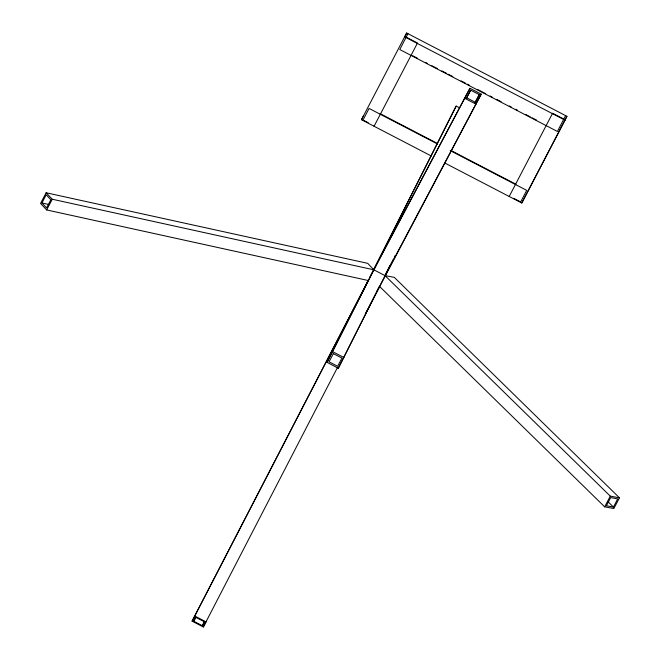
<?xml version="1.0" encoding="UTF-8"?>
<svg xmlns="http://www.w3.org/2000/svg" width="660" height="660" viewBox="0 0 660 660"><rect width="100%" height="100%" fill="white"/><g stroke="black" fill="none" stroke-linecap="round" stroke-linejoin="round"><path stroke-width="0.99" d="M431.161 155.925L361.49 119.716L363.445 115.846M564.985 120.178L566.932 116.308L406.642 33L404.695 36.877L564.985 120.178L521.788 203.024L444.832 163.028M407.971 33.693L399.778 49.541L557.411 131.472L565.604 115.615M374.286 125.854L374.08 126.258L417.491 43.007L406.23 37.158M393.401 259.099L338.316 368.23L327.055 362.381L378.997 259.776L469.945 88.283L481.206 94.132L365.31 313.797M369.616 277.761L456.159 106.079L459.624 107.885M327.055 362.381L456.159 106.079M338.316 368.23L379.492 286.366L604.676 506.839L613.874 508.53L619.459 497.813L394.267 277.34L385.077 275.657L373.816 269.808L52.247 199.229L46.126 192.761L40.541 203.478L46.662 209.938L368.23 280.516L192.076 621.151L203.338 627L206.052 621.877L194.791 616.028M385.044 275.327L390.126 265.213M394.325 257.26L395.249 255.42M521.788 203.024L566.932 116.308M192.076 621.151L368.23 280.516M193.726 621.233L195.805 617.323L204.402 621.786L202.331 625.705L193.726 621.233L195.616 617.578M46.126 192.761L367.694 263.34L373.816 269.808L469.945 88.283M470.662 90.156L466.702 97.812L475.307 102.284L479.267 94.627L470.662 90.156L466.339 98.307M202.331 625.705L204.22 622.05M203.338 627L337.549 367.373M41.926 202.975L46.192 194.791L50.869 199.732L46.596 207.908L41.926 202.975L48.964 204.517M46.662 209.938L52.247 199.229M361.49 119.716L406.642 33M362.827 120.409L369.072 108.43L437.407 143.946M509.198 196.482L552.601 113.231L563.863 119.081M520.459 202.331L526.705 190.352L450.161 150.579M604.676 506.839L610.269 496.13L619.459 497.813M613.445 507.061L617.711 498.886L610.69 497.59L606.424 505.774L613.445 507.061L608.297 502.021M474.936 102.778L479.267 94.627M481.206 94.132L385.077 275.657L610.269 496.13M376.769 291.497L379.492 286.366M412.739 55.762L417.293 58.129M425.494 62.395L427.317 63.343M431.871 65.711L437.341 68.549M441.895 70.917L446.449 73.285M448.272 74.233L452.834 76.601M461.035 80.866L465.589 83.234M467.412 84.175L469.235 85.124M477.436 89.389L485.636 93.646M490.19 96.013L492.013 96.962M496.567 99.33L501.121 101.698M509.322 105.963L511.145 106.912M515.699 109.279L517.522 110.22M525.723 114.485L530.277 116.853M532.1 117.802L536.654 120.169M464.764 98.307L476.025 104.156M380.209 113.701L437.613 143.542M451.283 150.645L515.971 184.264M363.891 120.45L368.222 122.702M513.736 198.322L520.658 201.927M332.64 351.664L343.901 357.514M333.316 353.62L329.051 361.804L337.648 366.275L341.913 358.091L333.316 353.62"/></g></svg>
